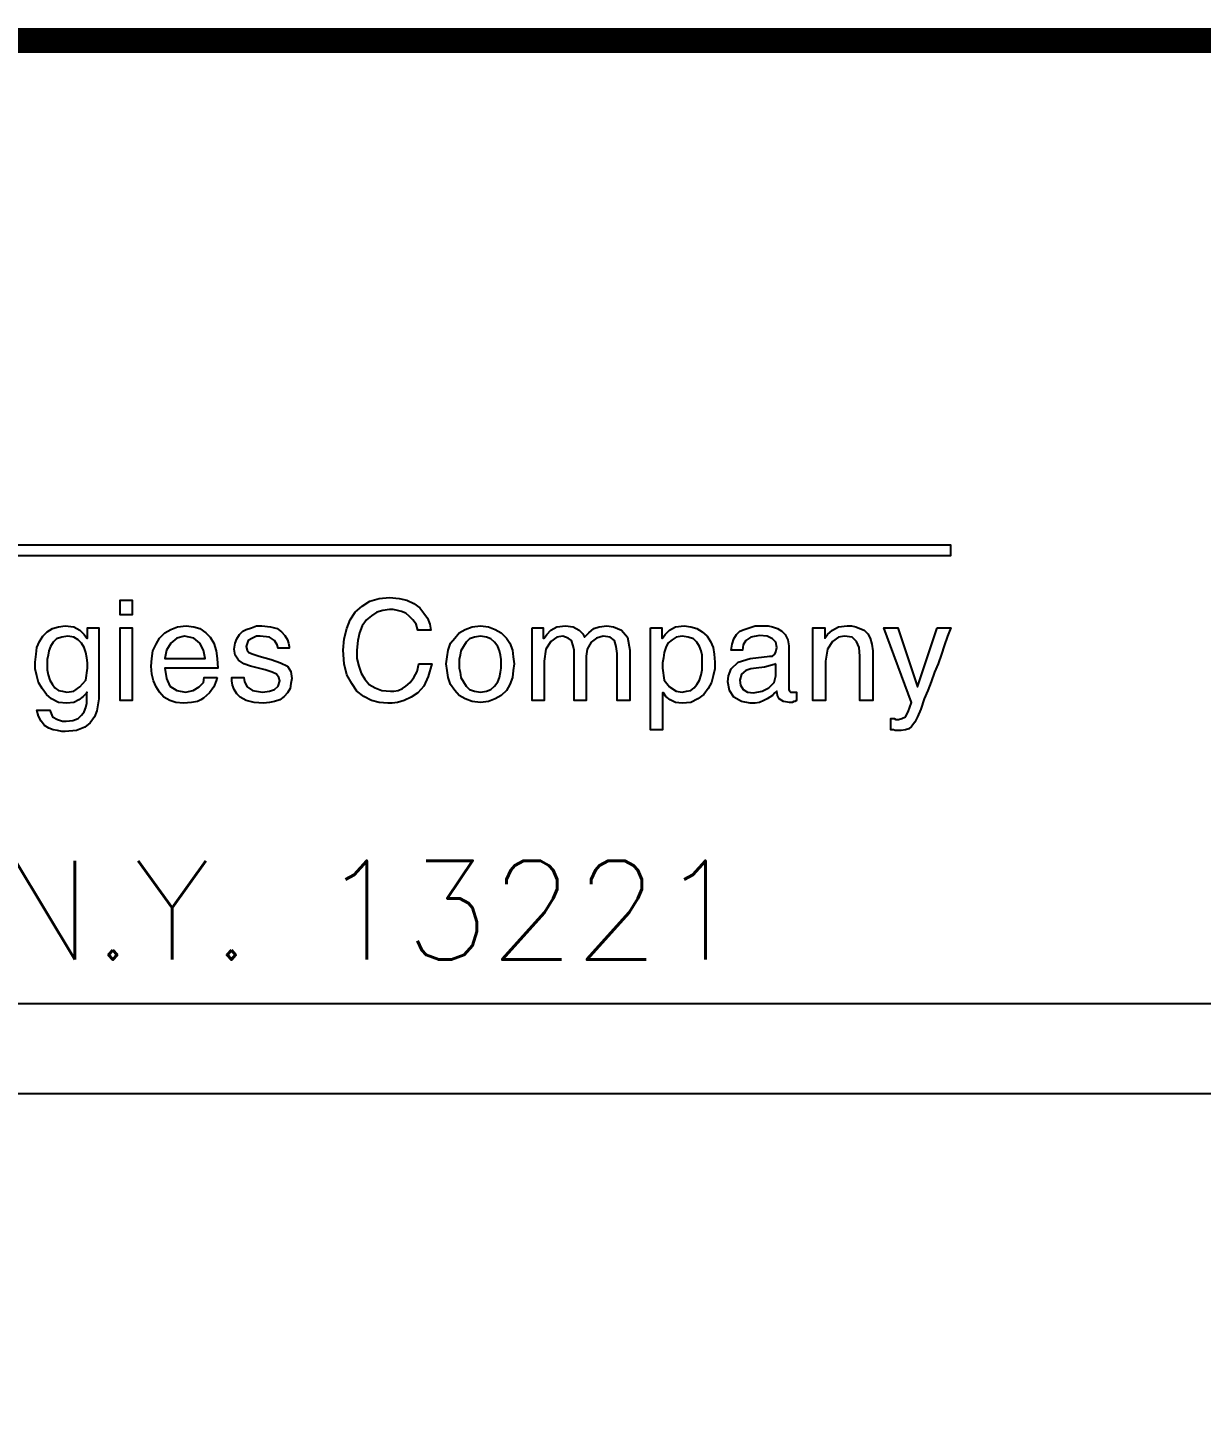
# Model space of a CAD drawing. Extents: x 0 to 406, y 0 to 300.
# Drawn here: x 225.52 to 247.79, y 273.77 to 300.24 of the extents above; entities that cross this region are included whole.
import ezdxf
from ezdxf.enums import TextEntityAlignment as Align

# ---------------------------------------------------------------- set-up
doc = ezdxf.new("R2010")
doc.units = 0
doc.header["$LTSCALE"] = 12
doc.linetypes.add('0', pattern=[0])
doc.layers.add('TITLEBLK', color=7, linetype='CONTINUOUS')
doc.styles.add('ROMANS', font='romans', dxfattribs={"height": 0.096})

msp = doc.modelspace()

# ---------------------------------------------------------------- linework, layer by layer
at = {"layer": 'TITLEBLK', "linetype": '0'}
for p, q in [((185.499, 281.711), (248.72, 281.711)), ((405.882, 280), (181.882, 280))]:
    msp.add_line(p, q, dxfattribs=at)
at = {"layer": 'TITLEBLK', "color": 7, "linetype": 'CONTINUOUS', "const_width": 0.474}
msp.add_lwpolyline([(405.882, 300), (0, 300), (0, 0), (405.882, 0)], close=True, dxfattribs=at)
at = {"layer": 'TITLEBLK', "linetype": '0'}
for points in [[(243.043, 290.315), (243.043, 290.413), (203.366, 290.413), (203.366, 290.218), (243.043, 290.218), (243.043, 290.315), (243.043, 290.315)], [(227.27, 289.093), (227.27, 289.37), (227.498, 289.37), (227.498, 289.093), (227.27, 289.093), (227.27, 289.093)], [(232.924, 288.8), (232.892, 288.914), (232.827, 288.996), (232.761, 289.061), (232.696, 289.126), (232.615, 289.158), (232.533, 289.175), (232.452, 289.191), (232.387, 289.191), (232.256, 289.175), (232.142, 289.142), (232.044, 289.077), (231.947, 288.996), (231.865, 288.881), (231.816, 288.751), (231.784, 288.604), (231.767, 288.425), (231.767, 288.262), (231.8, 288.116), (231.849, 287.985), (231.914, 287.871), (231.996, 287.773), (232.11, 287.708), (232.24, 287.659), (232.403, 287.643), (232.468, 287.643), (232.55, 287.659), (232.631, 287.692), (232.696, 287.741), (232.778, 287.806), (232.843, 287.904), (232.908, 288.018), (232.941, 288.164), (233.185, 288.164), (233.12, 287.92), (233.038, 287.741), (232.924, 287.61), (232.794, 287.529), (232.664, 287.464), (232.533, 287.431), (232.436, 287.415), (232.354, 287.415), (232.191, 287.431), (232.044, 287.464), (231.898, 287.545), (231.767, 287.643), (231.67, 287.79), (231.572, 287.953), (231.523, 288.164), (231.507, 288.425), (231.523, 288.637), (231.572, 288.833), (231.637, 288.996), (231.735, 289.142), (231.865, 289.256), (232.012, 289.354), (232.191, 289.403), (232.387, 289.419), (232.566, 289.403), (232.713, 289.37), (232.843, 289.305), (232.957, 289.224), (233.038, 289.126), (233.104, 289.028), (233.152, 288.914), (233.169, 288.8), (232.924, 288.8), (232.924, 288.8)], [(226.863, 287.578), (226.863, 287.496), (226.847, 287.382), (226.83, 287.268), (226.781, 287.154), (226.7, 287.04), (226.602, 286.959), (226.439, 286.894), (226.227, 286.877), (226.162, 286.877), (226.081, 286.894), (225.999, 286.91), (225.918, 286.942), (225.836, 286.991), (225.771, 287.073), (225.722, 287.171), (225.69, 287.285), (225.934, 287.285), (225.983, 287.154), (226.081, 287.105), (226.178, 287.073), (226.244, 287.073), (226.374, 287.089), (226.472, 287.122), (226.537, 287.187), (226.586, 287.252), (226.618, 287.333), (226.635, 287.415), (226.635, 287.496), (226.635, 287.562), (226.635, 287.627), (226.635, 287.627), (226.635, 287.61), (226.57, 287.545), (226.488, 287.48), (226.39, 287.431), (226.26, 287.415), (226.097, 287.431), (225.967, 287.496), (225.869, 287.578), (225.787, 287.692), (225.722, 287.806), (225.69, 287.936), (225.657, 288.067), (225.657, 288.197), (225.673, 288.344), (225.69, 288.474), (225.738, 288.588), (225.804, 288.686), (225.885, 288.767), (225.983, 288.833), (226.097, 288.865), (226.227, 288.881), (226.39, 288.865), (226.504, 288.8), (226.586, 288.719), (226.635, 288.653), (226.651, 288.653), (226.651, 288.849), (226.863, 288.849), (226.863, 287.578), (226.863, 287.578)], [(227.498, 287.464), (227.27, 287.464), (227.27, 288.849), (227.498, 288.849), (227.498, 287.464), (227.498, 287.464)], [(229.111, 287.904), (229.095, 287.839), (229.046, 287.725), (228.965, 287.61), (228.851, 287.513), (228.802, 287.48), (228.737, 287.448), (228.623, 287.431), (228.476, 287.415), (228.329, 287.431), (228.215, 287.464), (228.101, 287.529), (228.02, 287.627), (227.955, 287.725), (227.906, 287.839), (227.873, 287.969), (227.857, 288.116), (227.873, 288.262), (227.889, 288.409), (227.955, 288.539), (228.02, 288.653), (228.117, 288.751), (228.232, 288.816), (228.362, 288.865), (228.525, 288.881), (228.671, 288.865), (228.786, 288.833), (228.9, 288.751), (228.981, 288.67), (229.046, 288.556), (229.095, 288.409), (229.111, 288.262), (229.128, 288.083), (228.117, 288.083), (228.15, 287.887), (228.215, 287.741), (228.346, 287.659), (228.509, 287.627), (228.655, 287.659), (228.769, 287.725), (228.851, 287.806), (228.867, 287.904), (229.111, 287.904), (229.111, 287.904)], [(230.268, 288.458), (230.252, 288.523), (230.203, 288.604), (230.105, 288.67), (229.926, 288.686), (229.861, 288.686), (229.78, 288.653), (229.698, 288.604), (229.665, 288.49), (229.682, 288.425), (229.714, 288.376), (229.796, 288.344), (229.91, 288.311), (230.138, 288.246), (230.317, 288.181), (230.448, 288.116), (230.513, 288.018), (230.529, 287.887), (230.513, 287.79), (230.496, 287.692), (230.448, 287.61), (230.382, 287.545), (230.301, 287.48), (230.203, 287.448), (230.105, 287.431), (229.991, 287.415), (229.812, 287.431), (229.665, 287.464), (229.551, 287.529), (229.486, 287.594), (229.437, 287.676), (229.405, 287.757), (229.388, 287.839), (229.388, 287.904), (229.617, 287.904), (229.633, 287.822), (229.682, 287.725), (229.78, 287.659), (229.975, 287.627), (230.105, 287.643), (230.203, 287.676), (230.268, 287.741), (230.301, 287.839), (230.285, 287.904), (230.236, 287.969), (230.154, 288.002), (230.024, 288.05), (229.747, 288.116), (229.617, 288.164), (229.519, 288.23), (229.454, 288.327), (229.437, 288.442), (229.454, 288.556), (229.486, 288.637), (229.535, 288.719), (229.6, 288.784), (229.665, 288.816), (229.763, 288.849), (229.861, 288.881), (229.959, 288.881), (230.122, 288.865), (230.252, 288.833), (230.334, 288.767), (230.399, 288.702), (230.448, 288.621), (230.464, 288.556), (230.48, 288.49), (230.48, 288.458), (230.268, 288.458), (230.268, 288.458)], [(234.114, 288.881), (234.261, 288.865), (234.391, 288.816), (234.505, 288.751), (234.603, 288.653), (234.668, 288.556), (234.717, 288.425), (234.733, 288.295), (234.749, 288.164), (234.733, 288.034), (234.717, 287.904), (234.668, 287.773), (234.603, 287.659), (234.505, 287.562), (234.391, 287.496), (234.261, 287.448), (234.114, 287.431), (233.951, 287.448), (233.821, 287.496), (233.706, 287.562), (233.625, 287.659), (233.544, 287.773), (233.495, 287.904), (233.478, 288.034), (233.462, 288.164), (233.478, 288.295), (233.495, 288.425), (233.544, 288.556), (233.625, 288.653), (233.706, 288.751), (233.821, 288.816), (233.951, 288.865), (234.114, 288.881), (234.114, 288.881)], [(235.092, 288.849), (235.303, 288.849), (235.303, 288.653), (235.32, 288.653), (235.369, 288.719), (235.45, 288.8), (235.564, 288.865), (235.727, 288.881), (235.874, 288.865), (235.988, 288.8), (236.053, 288.735), (236.085, 288.67), (236.167, 288.751), (236.265, 288.833), (236.362, 288.865), (236.509, 288.881), (236.639, 288.865), (236.786, 288.8), (236.9, 288.67), (236.949, 288.425), (236.949, 287.464), (236.705, 287.464), (236.705, 288.36), (236.688, 288.49), (236.656, 288.604), (236.574, 288.67), (236.444, 288.686), (236.314, 288.653), (236.216, 288.572), (236.134, 288.442), (236.118, 288.311), (236.118, 287.464), (235.89, 287.464), (235.89, 288.425), (235.874, 288.507), (235.841, 288.604), (235.776, 288.653), (235.678, 288.686), (235.564, 288.67), (235.45, 288.588), (235.352, 288.442), (235.32, 288.213), (235.32, 287.464), (235.092, 287.464), (235.092, 288.849), (235.092, 288.849)], [(237.34, 288.849), (237.552, 288.849), (237.552, 288.653), (237.568, 288.653), (237.617, 288.719), (237.699, 288.8), (237.813, 288.865), (237.976, 288.881), (238.106, 288.865), (238.22, 288.833), (238.318, 288.767), (238.416, 288.686), (238.481, 288.588), (238.53, 288.474), (238.546, 288.344), (238.562, 288.197), (238.562, 288.067), (238.53, 287.936), (238.497, 287.806), (238.432, 287.692), (238.35, 287.578), (238.236, 287.496), (238.106, 287.431), (237.943, 287.415), (237.813, 287.431), (237.715, 287.48), (237.633, 287.545), (237.585, 287.61), (237.568, 287.61), (237.568, 286.91), (237.34, 286.91), (237.34, 288.849), (237.34, 288.849)], [(238.872, 288.425), (238.888, 288.539), (238.921, 288.637), (238.97, 288.719), (239.035, 288.784), (239.116, 288.816), (239.214, 288.849), (239.328, 288.881), (239.442, 288.881), (239.491, 288.881), (239.573, 288.881), (239.654, 288.865), (239.752, 288.833), (239.833, 288.784), (239.898, 288.719), (239.947, 288.621), (239.964, 288.507), (239.964, 287.708), (239.964, 287.676), (239.98, 287.643), (239.996, 287.627), (240.029, 287.627), (240.045, 287.627), (240.078, 287.627), (240.094, 287.627), (240.11, 287.627), (240.11, 287.464), (240.078, 287.448), (240.061, 287.448), (240.029, 287.431), (239.98, 287.431), (239.866, 287.448), (239.784, 287.496), (239.752, 287.562), (239.735, 287.643), (239.703, 287.61), (239.654, 287.562), (239.605, 287.529), (239.556, 287.496), (239.491, 287.464), (239.41, 287.431), (239.328, 287.415), (239.23, 287.415), (239.067, 287.448), (238.921, 287.529), (238.839, 287.659), (238.807, 287.822), (238.823, 287.936), (238.872, 288.067), (239.002, 288.197), (239.23, 288.262), (239.605, 288.311), (239.654, 288.311), (239.703, 288.344), (239.719, 288.393), (239.735, 288.474), (239.719, 288.572), (239.654, 288.637), (239.556, 288.686), (239.41, 288.702), (239.247, 288.67), (239.149, 288.604), (239.1, 288.523), (239.084, 288.425), (238.872, 288.425), (238.872, 288.425)], [(241.56, 287.464), (241.316, 287.464), (241.316, 288.311), (241.3, 288.474), (241.251, 288.588), (241.169, 288.67), (241.023, 288.686), (240.909, 288.67), (240.795, 288.588), (240.697, 288.442), (240.664, 288.213), (240.664, 287.464), (240.42, 287.464), (240.42, 288.849), (240.648, 288.849), (240.648, 288.653), (240.648, 288.653), (240.697, 288.719), (240.795, 288.8), (240.909, 288.865), (241.072, 288.881), (241.153, 288.881), (241.235, 288.865), (241.316, 288.833), (241.397, 288.8), (241.463, 288.735), (241.512, 288.653), (241.544, 288.539), (241.56, 288.409), (241.56, 287.464), (241.56, 287.464)], [(242.783, 288.849), (243.043, 288.849), (242.978, 288.686), (242.913, 288.507), (242.864, 288.344), (242.799, 288.164), (242.734, 288.002), (242.668, 287.822), (242.603, 287.659), (242.538, 287.496), (242.473, 287.301), (242.408, 287.154), (242.359, 287.056), (242.294, 286.975), (242.245, 286.926), (242.18, 286.91), (242.098, 286.894), (242, 286.894), (241.984, 286.894), (241.952, 286.91), (241.935, 286.91), (241.903, 286.91), (241.903, 287.122), (241.935, 287.122), (241.968, 287.122), (242, 287.105), (242.049, 287.105), (242.114, 287.122), (242.18, 287.154), (242.229, 287.252), (242.294, 287.431), (241.772, 288.849), (242.033, 288.849), (242.408, 287.725), (242.408, 287.725), (242.783, 288.849), (242.783, 288.849)], [(226.26, 287.627), (226.39, 287.643), (226.504, 287.725), (226.618, 287.855), (226.651, 288.083), (226.651, 288.181), (226.635, 288.279), (226.618, 288.376), (226.586, 288.474), (226.537, 288.556), (226.472, 288.621), (226.39, 288.67), (226.276, 288.686), (226.162, 288.67), (226.064, 288.637), (225.999, 288.572), (225.95, 288.49), (225.918, 288.409), (225.901, 288.327), (225.885, 288.246), (225.885, 288.164), (225.885, 288.05), (225.901, 287.953), (225.934, 287.855), (225.983, 287.773), (226.032, 287.708), (226.097, 287.659), (226.178, 287.643), (226.26, 287.627), (226.26, 287.627)], [(228.883, 288.262), (228.851, 288.425), (228.786, 288.556), (228.671, 288.653), (228.492, 288.686), (228.346, 288.653), (228.232, 288.556), (228.15, 288.425), (228.117, 288.262), (228.883, 288.262), (228.883, 288.262)], [(234.114, 287.627), (234.228, 287.643), (234.309, 287.676), (234.375, 287.741), (234.44, 287.822), (234.472, 287.904), (234.489, 288.002), (234.505, 288.083), (234.505, 288.164), (234.505, 288.246), (234.489, 288.327), (234.472, 288.409), (234.44, 288.49), (234.375, 288.572), (234.309, 288.637), (234.228, 288.67), (234.114, 288.686), (234, 288.67), (233.902, 288.637), (233.837, 288.572), (233.788, 288.49), (233.739, 288.409), (233.723, 288.327), (233.706, 288.246), (233.706, 288.164), (233.706, 288.083), (233.723, 288.002), (233.739, 287.904), (233.788, 287.822), (233.837, 287.741), (233.902, 287.676), (234, 287.643), (234.114, 287.627), (234.114, 287.627)], [(237.943, 287.627), (238.025, 287.643), (238.106, 287.659), (238.171, 287.708), (238.22, 287.773), (238.269, 287.855), (238.302, 287.953), (238.318, 288.05), (238.318, 288.164), (238.318, 288.246), (238.318, 288.327), (238.302, 288.409), (238.269, 288.49), (238.22, 288.572), (238.155, 288.637), (238.057, 288.67), (237.943, 288.686), (237.829, 288.67), (237.748, 288.621), (237.666, 288.556), (237.633, 288.474), (237.601, 288.376), (237.585, 288.279), (237.568, 288.181), (237.568, 288.083), (237.601, 287.855), (237.699, 287.725), (237.829, 287.643), (237.943, 287.627), (237.943, 287.627)], [(239.719, 288.164), (239.687, 288.148), (239.621, 288.132), (239.507, 288.099), (239.344, 288.083), (239.247, 288.067), (239.149, 288.034), (239.067, 287.969), (239.035, 287.855), (239.051, 287.757), (239.1, 287.676), (239.181, 287.627), (239.296, 287.61), (239.458, 287.643), (239.589, 287.708), (239.687, 287.806), (239.719, 287.936), (239.719, 288.164), (239.719, 288.164)]]:
    msp.add_lwpolyline(points, dxfattribs=at)

# ---------------------------------------------------------------- texts
at = {"layer": 'TITLEBLK', "linetype": '0', "style": 'ROMANS'}
msp.add_text('P.O. BOX 4808, SYRACUSE, N.Y. 13221', height=1.875, dxfattribs=at).set_placement((188.882, 283.485), align=Align.MIDDLE_LEFT)

doc.saveas('drawing.dxf')
